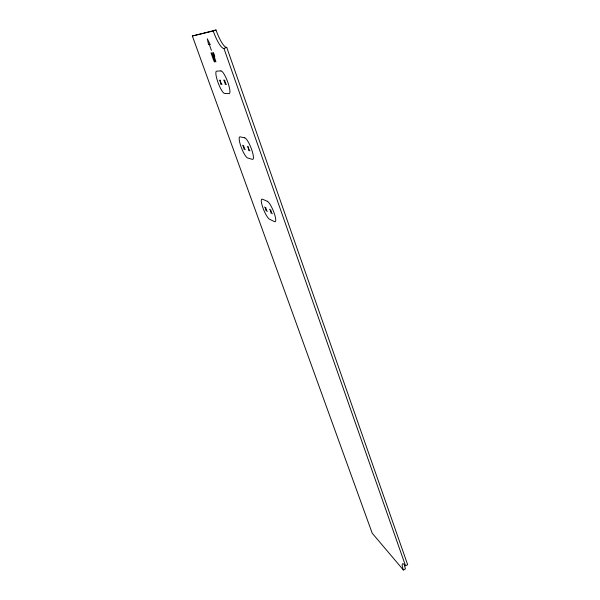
<?xml version="1.0" encoding="UTF-8"?>
<svg xmlns="http://www.w3.org/2000/svg" width="600" height="600" viewBox="0 0 600 600"><rect width="100%" height="100%" fill="white"/><g stroke="black" fill="none" stroke-linecap="round" stroke-linejoin="round"><path stroke-width="0.9" d="M403.38 570A15.263 2.745 62.6 0 1 405.533 565.815L407.655 564.697L226.755 47.407A19.695 4.478 70.4 0 1 216.007 30L192.345 36.008L372.218 533.22L403.38 570L405.457 568.898A15.255 2.782 62.5 0 1 404.408 565.118M192.345 36.008L213.233 31.013A19.71 4.425 70.3 0 0 223.95 48.443L226.755 47.407M213.233 31.013L216.007 30M214.275 57.052L214.553 57.015A2.362 0.51 69.8 0 0 214.275 54.727A2.362 0.51 69.8 0 0 212.97 52.568L215.917 61.815M223.65 80.055L226.38 84.585M219.3 80.13L221.97 84.578M247.222 146.347L249.945 150.945M242.558 145.208L245.22 149.722M269.565 209.183L272.28 213.84M264.623 206.955L267.278 211.53M209.31 44.475L211.41 50.37M211.905 52.718L214.507 60.015A2.1 0.45 69.7 0 1 214.755 62.032A2.1 0.45 69.7 0 1 213.593 60.113L210.998 52.852M223.95 48.443L405.533 565.815M220.373 80.108L220.89 84.578M224.76 80.032L225.263 84.585M243.705 145.485L244.065 149.422M248.415 146.632L248.745 150.637M265.837 207.502L266.055 210.96M270.825 209.752L271.013 213.255M210.06 44.34L208.575 44.61L207.285 38.767L210.06 44.34M220.958 70.905L216.63 71.153A11.873 2.527 69.4 0 0 217.958 82.32A11.873 2.527 69.4 0 0 224.595 93.442L229.028 93.623A12.09 2.625 69.4 0 0 227.812 82.245A12.09 2.625 69.4 0 0 220.958 70.905M244.74 137.835L240.097 136.852A11.348 2.445 68.4 0 0 241.02 146.7A11.348 2.445 68.4 0 0 247.642 157.98L252.382 159.352A11.55 2.535 68.5 0 0 251.587 149.355A11.55 2.535 68.5 0 0 244.74 137.835M267.278 201.263L262.35 199.163A10.92 2.348 67.5 0 0 262.913 207.817A10.92 2.348 67.5 0 0 269.513 219.225L274.53 221.67A11.115 2.438 67.5 0 0 274.103 212.925A11.115 2.438 67.5 0 0 267.278 201.263"/></g></svg>
